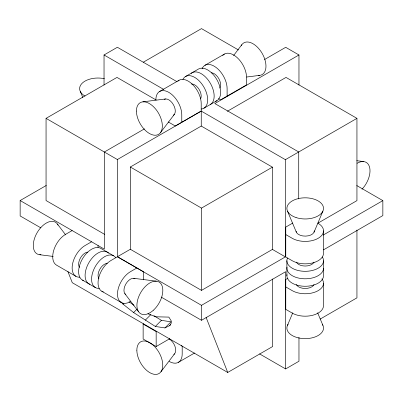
<?xml version="1.0" encoding="UTF-8"?>
<svg xmlns="http://www.w3.org/2000/svg" width="403" height="403" viewBox="0 0 403 403"><rect width="100%" height="100%" fill="white"/><g stroke="black" fill="none" stroke-linecap="round" stroke-linejoin="round"><path stroke-width="0.6" d="M314.048 232.199L322.894 211.132M287.505 325.317L292.764 312.788M120.996 301.882L123.061 304.174L133.615 312.557L155.336 326.45L164.938 327.926L169.728 325.584L171.25 323.146L171.194 320.813L168.832 317.101L155.86 316.798L147.931 313.776M160.606 132.486L174.428 114.291M233.579 55.564L241.8 44.748M161.024 371.647L174.847 353.451A9.158 5.289 60 0 0 169.235 338.994M123.061 304.174L123.928 303.303M133.615 312.557L136.652 309.509M145.236 320.224L150.878 314.557M155.336 326.45L161.412 320.35L171.008 321.821L164.938 327.926M169.728 325.584L170.6 324.712M104.034 85.053L104.034 54.974L117.374 47.272L176.585 81.456M104.795 234.455L46.058 200.543L46.058 118.361L116.986 77.411L156.142 100.015M143.367 62.178L201.5 28.613L238.48 49.967M159.659 91.451L179.088 80.232M185.566 76.489L198.518 69.014A18.321 10.579 60 0 1 217.529 80.852A18.321 10.579 60 0 1 215.293 101.375M204.996 65.271L224.426 54.052M40.844 227.856L20.15 215.948L20.15 200.543L46.295 185.451M144.455 128.859L104.347 152.012L104.347 249.155L20.15 200.543M264.539 59.528L285.697 47.312L298.966 54.974L298.966 85.083M203.883 108.221L216.839 100.74M46.058 118.361L117.374 159.533L201.253 111.102L285.384 159.674L356.942 118.361L356.942 200.623L317.826 223.212M298.966 54.974L214.839 103.541L298.724 151.971L298.724 198.941M130.325 249.281L130.325 167.013L201.253 126.063L272.428 167.154L272.428 249.422L201.5 290.372L130.325 249.281L117.374 256.756L117.374 159.533M227.337 111.288L286.014 77.411L356.942 118.361M72.142 230.561L65.664 234.299A18.321 10.579 -60 0 0 53.695 250.444A18.321 10.579 -60 0 0 56.506 265.124L75.935 276.342M91.572 241.78L85.093 245.518A18.321 10.579 -60 0 0 72.424 264.68A18.321 10.579 -60 0 0 79.824 277.183M130.325 167.013L201.5 208.104L272.428 167.154M136.909 267.955L130.431 271.693A18.321 10.579 -60 0 0 117.48 294.13A18.321 10.579 -60 0 0 130.431 301.61M292.785 223.04L285.767 227.091L285.767 257.003L292.246 260.746A18.321 10.579 0 0 0 312.209 263.038A18.321 10.579 0 0 0 323.518 253.265L323.518 230.828M169.739 338.706L156.163 346.545L143.141 339.024L143.141 324.067L143.528 323.841M117.374 256.756L201.5 305.328L285.384 256.897L285.384 159.674M323.146 235.095L382.85 200.623L382.85 215.585L323.478 249.86M143.141 324.067L156.163 331.588L156.555 331.362M161.2 297.097L201.5 320.284L285.626 271.713L285.626 368.936L298.966 361.234L298.966 337.402M287.928 278.196L285.767 279.44L285.767 309.358L292.246 313.096A18.321 10.579 0 0 0 312.209 315.388A18.321 10.579 0 0 0 323.518 305.615L323.518 283.178M178.398 362.337L194.589 352.993M67.916 271.582L72.283 282.71L227.725 372.453L272.675 346.504L272.675 278.982M320.123 319.105L356.942 297.852L356.942 230.027M246.626 77.023L259.492 75.396M142.909 101.838L165.578 98.967M356.791 160.706L363.526 161.558M39.756 254.731L53.236 256.439M133.67 278.307L156.339 281.178M218.471 98.589L220.632 99.833L246.54 84.877L246.54 77.396A18.321 10.579 60 0 0 237.261 57.7A18.321 10.579 60 0 0 222.718 55.503M356.751 185.556L382.85 200.623M104.034 54.974L163.784 89.471M168.278 121.958L175.295 126.008L201.203 111.052L201.203 103.576A18.321 10.579 60 0 0 192.251 84.182A18.321 10.579 60 0 0 177.768 81.255M285.767 234.566L292.246 238.309A18.321 10.579 0 0 0 318.153 238.309A18.321 10.579 0 0 0 318.153 223.348M272.428 249.422L285.384 256.897M285.767 286.921L292.246 290.659A18.321 10.579 0 0 0 315.574 291.898A18.321 10.579 0 0 0 321.932 278.876M113.686 255.829L100.73 248.349A18.321 10.579 -60 0 0 81.945 259.764A18.321 10.579 -60 0 0 83.416 280.543M259.577 353.899L285.626 368.936M82.413 280.08L95.365 287.561M101.843 291.298L121.273 302.517M153.971 315.761L161.412 320.35M128.985 301.721L134.008 305.293M124.824 293.631L138.642 311.826M57.453 224.083L65.669 234.904M181.572 345.406L182.191 346.474L182.191 353.955A18.321 10.579 60 0 1 169.235 361.431M287.505 211.132L296.351 232.199M317.635 312.788L322.894 325.317M80.247 91.34L82.877 97.602M206.099 317.403L227.725 372.453M323.518 260.746L323.518 275.702A18.321 10.579 0 0 1 304.24 286.261A18.321 10.579 0 0 1 286.981 274.599M286.881 260.746L286.881 275.702M227.111 96.095L227.111 88.615A18.321 10.579 60 0 0 216.517 67.795A18.321 10.579 60 0 0 202.059 68.797M201.5 208.104L201.5 290.372M201.5 305.328L201.5 320.284M201.253 111.102L201.253 126.063M181.773 122.27L181.773 114.79A18.321 10.579 60 0 0 168.817 92.358A18.321 10.579 60 0 0 155.865 99.833M156.163 331.588L156.163 346.545M143.387 279.833L143.387 271.693L117.48 256.736L111.001 260.474A18.321 10.579 -60 0 0 98.68 277.924A18.321 10.579 -60 0 0 103.39 291.928M98.05 245.518L98.05 247.387M84.988 96.08A18.321 10.579 0 0 1 82.544 82.872A18.321 10.579 0 0 1 104.392 78.701M241.185 45.786A18.321 10.579 60 0 1 262.177 53.413A18.321 10.579 60 0 1 258.288 75.406M191.138 73.391A18.321 10.579 60 0 1 209.872 82.504A18.321 10.579 60 0 1 210.361 104.483M191.485 84.01A9.158 5.289 60 0 1 199.102 89.37A9.158 5.289 60 0 1 200.593 98.906M211.419 72.777A9.158 5.289 60 0 1 218.93 78.842A9.158 5.289 60 0 1 219.766 88.116M182.891 79.436A18.321 10.579 60 0 1 203.394 86.247A18.321 10.579 60 0 1 201.203 109.047M164.238 99.38A9.158 5.289 60 0 1 173.396 104.669A9.158 5.289 60 0 1 173.396 115.248M174.544 353.824A9.158 5.289 60 0 1 173.819 354.408M125.852 294.583A9.158 5.289 -60 0 1 125.852 284.009A9.158 5.289 -60 0 1 135.01 278.72M89.894 284.286A18.321 10.579 -60 0 1 89.134 262.252A18.321 10.579 -60 0 1 108.528 253.114M99.254 288.402A18.321 10.579 -60 0 1 94.901 267.239A18.321 10.579 -60 0 1 115.742 257.739M98.916 278.669A9.158 5.289 -60 0 1 99.753 269.395A9.158 5.289 -60 0 1 107.263 263.335M40.965 254.746A18.321 10.579 -60 0 1 37.076 232.753A18.321 10.579 -60 0 1 58.067 225.121M79.487 267.451A9.158 5.289 -60 0 1 80.318 258.177A9.158 5.289 -60 0 1 87.834 252.117M357.053 163.296A18.321 10.579 -60 0 1 369.758 168.001A18.321 10.579 -60 0 1 362.01 189.209M314.048 284.548A9.158 5.289 0 0 1 305.197 288.467A9.158 5.289 0 0 1 296.351 284.548M314.048 262.111A9.158 5.289 0 0 1 305.197 266.03A9.158 5.289 0 0 1 296.351 262.111M314.36 230.828A9.158 5.289 0 0 1 305.6 236.113A9.158 5.289 0 0 1 296.074 231.287M323.518 268.222A18.321 10.579 0 0 1 304.24 278.785A18.321 10.579 0 0 1 286.981 267.118M322.304 324.264A18.321 10.579 0 0 1 305.197 338.631A18.321 10.579 0 0 1 288.095 324.264M322.304 256.953A18.321 10.579 0 0 1 306.159 271.305A18.321 10.579 0 0 1 287.505 258.006M136.436 111.052A18.321 10.579 60 0 0 155.865 135.222A18.321 10.579 60 0 0 155.865 109.319A18.321 10.579 60 0 0 136.436 111.052M136.854 350.212A18.321 10.579 60 0 0 156.283 374.387A18.321 10.579 60 0 0 156.283 348.479A18.321 10.579 60 0 0 136.854 350.212M153.216 310.381A18.321 10.579 -60 0 0 159.024 282.004A18.321 10.579 -60 0 0 137.352 301.222A18.321 10.579 -60 0 0 153.216 310.381M296.039 217.549A18.321 10.579 0 0 0 323.518 208.391A18.321 10.579 0 0 0 296.039 199.233A18.321 10.579 0 0 0 296.039 217.549"/></g></svg>
